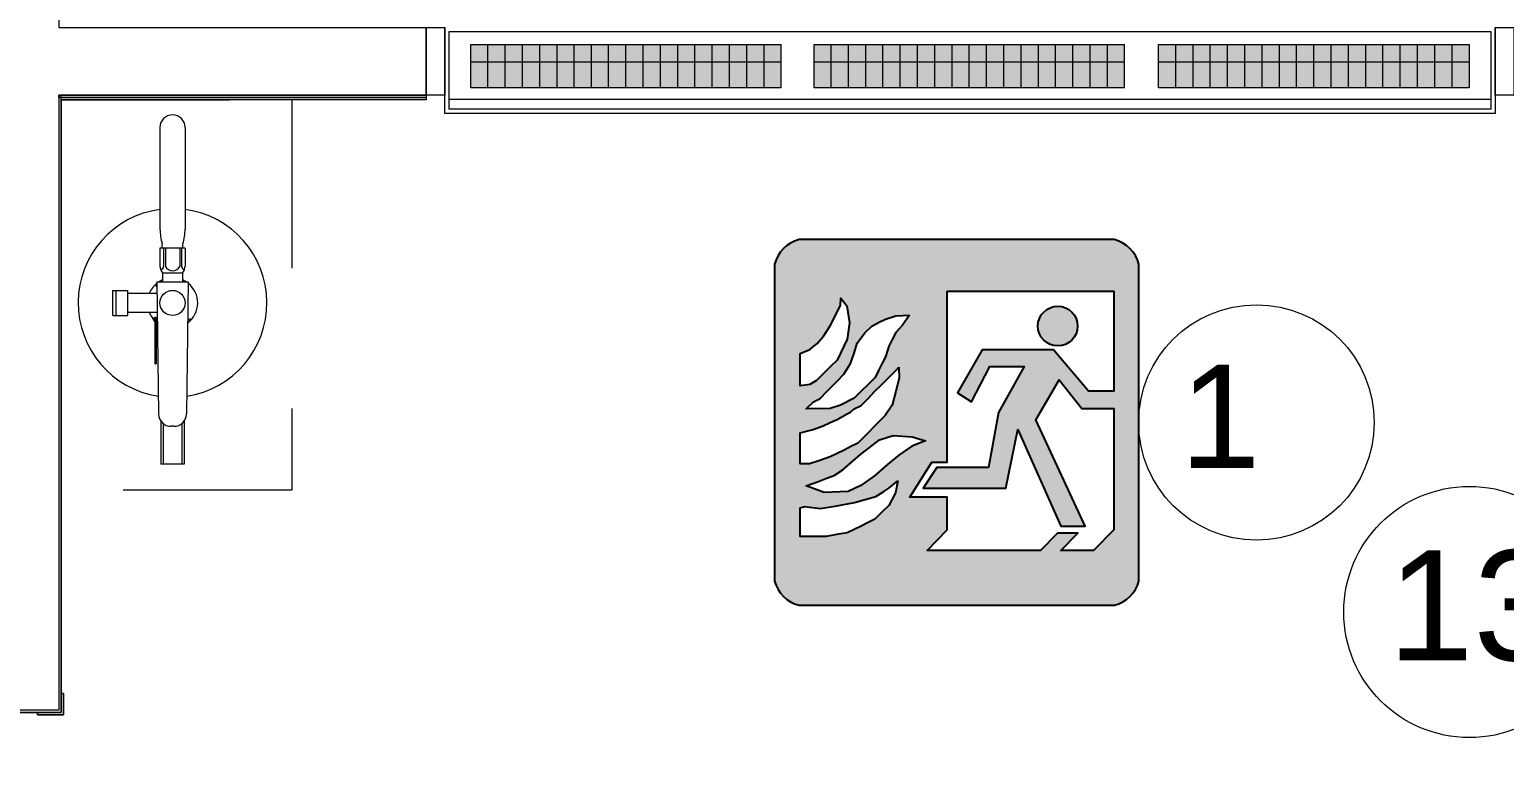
# Model space of a CAD drawing. Header units: inches. Extents: x 0.9 to 36.3, y 0.7 to 23.3.
# Drawn here: x 20.31 to 21.361, y 10.626 to 11.148 of the extents above; entities that cross this region are included whole.
import ezdxf

# ---------------------------------------------------------------- set-up
doc = ezdxf.new("R2010")
doc.units = ezdxf.units.IN
doc.linetypes.add('ACAD_ISO02W100', pattern=[15, 12, -3])
doc.linetypes.add('CENTER', pattern=[50.8, 31.75, -6.35, 6.35, -6.35])
doc.layers.get('0').update_dxf_attribs({"color": 1})
doc.layers.add('Doors', color=7, linetype='Continuous', lineweight=5, true_color=0xf2db9c)
doc.layers.add('PDF_Geometry', color=7, linetype='Continuous', lineweight=9, true_color=0x777777)
for name, color, linetype, lineweight in [('Fire Extinguisher', 12, 'Continuous', 15), ('Force flow Fan', 7, 'Continuous', 0), ('Numbering CCTV', 38, 'Continuous', 0), ('Numbering Signages', 82, 'Continuous', 0)]:
    doc.layers.add(name, color=color, linetype=linetype, lineweight=lineweight)
doc.layers.add('Signages', color=82, linetype='Continuous')
doc.styles.get("Standard").update_dxf_attribs({"font": 'arial.ttf'})

# ---------------------------------------------------------------- blocks, each defined once
blk = doc.blocks.new('Fire Extinguisher_top_dwgmodels.com')
at = {"color": 0}
for p, q in [((-13.51, -10), (-13.51, 10)), ((-13.51, 10), (70.6, 8.86)), ((10.31, 9.68), (10.31, 11.5)), ((10.66, 9.67), (10.66, 11.5)), ((-111.65, 8), (-46.96, 8)), ((-34.94, 6.6), (-37.6, 6.6)), ((-34.87, 8), (-34.87, -8)), ((-34.87, 8), (-23.48, 8)), ((-34.87, 4.55), (-23.19, 4.55)), ((-34.75, 5.68), (-23.19, 5.68)), ((-18.87, 6.28), (-18.87, -6.28)), ((-18.87, 6.28), (-13.51, 6.28)), ((74.98, 7.47), (102.49, 7.47)), ((76.72, 5.87), (102.49, 5.87)), ((78.49, 0.86), (78.49, -0.86)), ((102.49, 7.47), (102.49, -7.47)), ((-111.65, -8), (-46.96, -8)), ((-34.94, -6.6), (-37.6, -6.6)), ((-34.87, -4.55), (-23.19, -4.55)), ((-34.87, -8), (-23.48, -8)), ((-34.75, -5.68), (-23.19, -5.68)), ((-18.87, -6.28), (-13.51, -6.28)), ((-13.51, -10), (70.6, -8.86)), ((74.98, -7.47), (102.49, -7.47)), ((76.72, -5.87), (102.49, -5.87)), ((-6, -9.9), (-6, -28.4)), ((6, -9.73), (6, -28.4)), ((10.31, -9.69), (10.31, -9.68)), ((10.66, -9.93), (10.66, -9.67)), ((10.78, -10.15), (10.98, -9.86)), ((10.91, -10.42), (38.51, -10.42)), ((10.91, -11.22), (38.51, -11.22)), ((-8, -38), (-8, -28.4)), ((8, -28.4), (-8, -28.4)), ((-8, -36.1), (8, -36.1)), ((8, -38), (8, -28.4)), ((8, -38), (-8, -38))]:
    blk.add_line(p, q, dxfattribs=at)
blk.add_circle((0, 0), 8, dxfattribs=at)
for centre, radius, start, end in [((0, 0), 60, 8.63634, 172.33774), ((0, 0), 16, 37.06115, 141.38095), ((10.49, 11.46), 0.177, 14.08515, 165.91485), ((-111.65, 0), 8, 90, 270), ((-48.91, -37.02), 45.07, 75.45516, 87.51639), ((-23.63, 0.55), 7.45, 50.21268, 88.81165), ((-23.25, 7.65), 1.98, 271.9881, 358.95264), ((-25.55, 0), 5.13, 297.45336, 62.54664), ((0, 0), 16, 147.62977, 156.90324), ((70.49, 0.86), 8, 0, 89.22105), ((0, 0), 60, 187.66226, 351.36366), ((-48.91, 37.02), 45.07, 272.48361, 284.54484), ((-23.63, -0.55), 7.45, 271.18835, 309.78732), ((-23.25, -7.65), 1.98, 1.04736, 88.0119), ((0, 0), 16, 203.09676, 212.37023), ((70.49, -0.86), 8, 270.77895, 0), ((0, 0), 16, 218.61905, 247.97569), ((-11.23, -9.92), 0.819, 184.1848, 357.37311), ((0, 0), 16, 292.02431, 310.05582), ((10.49, -11.01), 1.25, 101.81013, 350.17322), ((10.49, -11.01), 0.907, 90, 346.38439), ((10.21, -9.68), 0.107, 282.29411, 2.93082), ((10.44, -9.88), 0.229, 277.22721, 346.97369), ((11.11, -10.82), 0.447, 116.56505, 243.43495), ((0, 0), 16, 312.00128, 315.45352), ((10.49, -11.01), 0.907, 40.29761, 70.77738), ((10.49, -11.01), 1.25, 27.96289, 66.6982), ((0, 0), 16, 319.34614, 322.93885), ((38.31, -10.82), 0.447, 296.56505, 63.43495)]:
    blk.add_arc(centre, radius, start, end, dxfattribs=at)

msp = doc.modelspace()

# ---------------------------------------------------------------- hatches: boundary and pattern name
at = {"layer": 'Force flow Fan', "linetype": 'CENTER', "ltscale": 0.01, "transparency": 33554559}
h = msp.add_hatch(color=256, dxfattribs=at)
h.dxf.hatch_style = 1
h.paths.add_polyline_path([(20.6366, 11.1373), (20.6243, 11.1373), (20.6243, 11.125), (20.6366, 11.125)])
h.paths.add_polyline_path([(20.8456, 11.125), (20.8333, 11.125), (20.8333, 11.1065), (20.8456, 11.1065)])
h.paths.add_polyline_path([(20.6366, 11.125), (20.6243, 11.125), (20.6243, 11.1065), (20.6366, 11.1065)])
h.paths.add_polyline_path([(20.6489, 11.125), (20.6366, 11.125), (20.6366, 11.1065), (20.6489, 11.1065)])
h.paths.add_polyline_path([(20.6612, 11.125), (20.6489, 11.125), (20.6489, 11.1065), (20.6612, 11.1065)])
h.paths.add_polyline_path([(20.6489, 11.1373), (20.6366, 11.1373), (20.6366, 11.125), (20.6489, 11.125)])
h.paths.add_polyline_path([(20.6612, 11.1373), (20.6489, 11.1373), (20.6489, 11.125), (20.6612, 11.125)])
h.paths.add_polyline_path([(20.6735, 11.1373), (20.6612, 11.1373), (20.6612, 11.125), (20.6735, 11.125)])
h.paths.add_polyline_path([(20.6735, 11.125), (20.6612, 11.125), (20.6612, 11.1065), (20.6735, 11.1065)])
h.paths.add_polyline_path([(20.6858, 11.125), (20.6735, 11.125), (20.6735, 11.1065), (20.6858, 11.1065)])
h.paths.add_polyline_path([(20.6858, 11.1373), (20.6735, 11.1373), (20.6735, 11.125), (20.6858, 11.125)])
h.paths.add_polyline_path([(20.698, 11.125), (20.6858, 11.125), (20.6858, 11.1065), (20.698, 11.1065)])
h.paths.add_polyline_path([(20.698, 11.1373), (20.6858, 11.1373), (20.6858, 11.125), (20.698, 11.125)])
h.paths.add_polyline_path([(20.7103, 11.1373), (20.698, 11.1373), (20.698, 11.125), (20.7103, 11.125)])
h.paths.add_polyline_path([(20.7103, 11.125), (20.698, 11.125), (20.698, 11.1065), (20.7103, 11.1065)])
h.paths.add_polyline_path([(20.7349, 11.125), (20.7226, 11.125), (20.7226, 11.1065), (20.7349, 11.1065)])
h.paths.add_polyline_path([(20.7226, 11.125), (20.7103, 11.125), (20.7103, 11.1065), (20.7226, 11.1065)])
h.paths.add_polyline_path([(20.7226, 11.1373), (20.7103, 11.1373), (20.7103, 11.125), (20.7226, 11.125)])
h.paths.add_polyline_path([(20.8456, 11.1373), (20.8333, 11.1373), (20.8333, 11.125), (20.8456, 11.125)])
h.paths.add_polyline_path([(20.8333, 11.1373), (20.821, 11.1373), (20.821, 11.125), (20.8333, 11.125)])
h.paths.add_polyline_path([(20.821, 11.1373), (20.8087, 11.1373), (20.8087, 11.125), (20.821, 11.125)])
h.paths.add_polyline_path([(20.8087, 11.1373), (20.7964, 11.1373), (20.7964, 11.125), (20.8087, 11.125)])
h.paths.add_polyline_path([(20.7964, 11.1373), (20.7841, 11.1373), (20.7841, 11.125), (20.7964, 11.125)])
h.paths.add_polyline_path([(20.7841, 11.1373), (20.7718, 11.1373), (20.7718, 11.125), (20.7841, 11.125)])
h.paths.add_polyline_path([(20.7718, 11.1373), (20.7595, 11.1373), (20.7595, 11.125), (20.7718, 11.125)])
h.paths.add_polyline_path([(20.7595, 11.1373), (20.7472, 11.1373), (20.7472, 11.125), (20.7595, 11.125)])
h.paths.add_polyline_path([(20.7472, 11.1373), (20.7349, 11.1373), (20.7349, 11.125), (20.7472, 11.125)])
h.paths.add_polyline_path([(20.7349, 11.1373), (20.7226, 11.1373), (20.7226, 11.125), (20.7349, 11.125)])
h.paths.add_polyline_path([(20.7472, 11.125), (20.7349, 11.125), (20.7349, 11.1065), (20.7472, 11.1065)])
h.paths.add_polyline_path([(20.7595, 11.125), (20.7472, 11.125), (20.7472, 11.1065), (20.7595, 11.1065)])
h.paths.add_polyline_path([(20.7718, 11.125), (20.7595, 11.125), (20.7595, 11.1065), (20.7718, 11.1065)])
h.paths.add_polyline_path([(20.7841, 11.125), (20.7718, 11.125), (20.7718, 11.1065), (20.7841, 11.1065)])
h.paths.add_polyline_path([(20.7964, 11.125), (20.7841, 11.125), (20.7841, 11.1065), (20.7964, 11.1065)])
h.paths.add_polyline_path([(20.8087, 11.125), (20.7964, 11.125), (20.7964, 11.1065), (20.8087, 11.1065)])
h.paths.add_polyline_path([(20.821, 11.125), (20.8087, 11.125), (20.8087, 11.1065), (20.821, 11.1065)])
h.paths.add_polyline_path([(20.8333, 11.125), (20.821, 11.125), (20.821, 11.1065), (20.8333, 11.1065)])
h.paths.add_polyline_path([(20.8812, 11.125), (20.8689, 11.125), (20.8689, 11.1065), (20.8812, 11.1065)])
h.paths.add_polyline_path([(20.8934, 11.125), (20.8812, 11.125), (20.8812, 11.1065), (20.8934, 11.1065)])
h.paths.add_polyline_path([(20.9057, 11.125), (20.8934, 11.125), (20.8934, 11.1065), (20.9057, 11.1065)])
h.paths.add_polyline_path([(20.918, 11.125), (20.9057, 11.125), (20.9057, 11.1065), (20.918, 11.1065)])
h.paths.add_polyline_path([(20.9426, 11.125), (20.9303, 11.125), (20.9303, 11.1065), (20.9426, 11.1065)])
h.paths.add_polyline_path([(20.9303, 11.125), (20.918, 11.125), (20.918, 11.1065), (20.9303, 11.1065)])
h.paths.add_polyline_path([(20.9549, 11.125), (20.9426, 11.125), (20.9426, 11.1065), (20.9549, 11.1065)])
h.paths.add_polyline_path([(20.9672, 11.125), (20.9549, 11.125), (20.9549, 11.1065), (20.9672, 11.1065)])
h.paths.add_polyline_path([(20.9795, 11.125), (20.9672, 11.125), (20.9672, 11.1065), (20.9795, 11.1065)])
h.paths.add_polyline_path([(20.9918, 11.125), (20.9795, 11.125), (20.9795, 11.1065), (20.9918, 11.1065)])
h.paths.add_polyline_path([(21.0041, 11.125), (20.9918, 11.125), (20.9918, 11.1065), (21.0041, 11.1065)])
h.paths.add_polyline_path([(21.0164, 11.125), (21.0041, 11.125), (21.0041, 11.1065), (21.0164, 11.1065)])
h.paths.add_polyline_path([(21.0287, 11.125), (21.0164, 11.125), (21.0164, 11.1065), (21.0287, 11.1065)])
h.paths.add_polyline_path([(21.041, 11.125), (21.0287, 11.125), (21.0287, 11.1065), (21.041, 11.1065)])
h.paths.add_polyline_path([(21.0533, 11.125), (21.041, 11.125), (21.041, 11.1065), (21.0533, 11.1065)])
h.paths.add_polyline_path([(21.0656, 11.125), (21.0533, 11.125), (21.0533, 11.1065), (21.0656, 11.1065)])
h.paths.add_polyline_path([(21.0779, 11.125), (21.0656, 11.125), (21.0656, 11.1065), (21.0779, 11.1065)])
h.paths.add_polyline_path([(21.0902, 11.125), (21.0779, 11.125), (21.0779, 11.1065), (21.0902, 11.1065)])
h.paths.add_polyline_path([(21.0779, 11.1373), (21.0656, 11.1373), (21.0656, 11.125), (21.0779, 11.125)])
h.paths.add_polyline_path([(21.0902, 11.1373), (21.0779, 11.1373), (21.0779, 11.125), (21.0902, 11.125)])
h.paths.add_polyline_path([(21.0656, 11.1373), (21.0533, 11.1373), (21.0533, 11.125), (21.0656, 11.125)])
h.paths.add_polyline_path([(21.0533, 11.1373), (21.041, 11.1373), (21.041, 11.125), (21.0533, 11.125)])
h.paths.add_polyline_path([(21.041, 11.1373), (21.0287, 11.1373), (21.0287, 11.125), (21.041, 11.125)])
h.paths.add_polyline_path([(21.0287, 11.1373), (21.0164, 11.1373), (21.0164, 11.125), (21.0287, 11.125)])
h.paths.add_polyline_path([(21.0164, 11.1373), (21.0041, 11.1373), (21.0041, 11.125), (21.0164, 11.125)])
h.paths.add_polyline_path([(21.0041, 11.1373), (20.9918, 11.1373), (20.9918, 11.125), (21.0041, 11.125)])
h.paths.add_polyline_path([(20.9795, 11.1373), (20.9672, 11.1373), (20.9672, 11.125), (20.9795, 11.125)])
h.paths.add_polyline_path([(20.9918, 11.1373), (20.9795, 11.1373), (20.9795, 11.125), (20.9918, 11.125)])
h.paths.add_polyline_path([(20.9672, 11.1373), (20.9549, 11.1373), (20.9549, 11.125), (20.9672, 11.125)])
h.paths.add_polyline_path([(20.9549, 11.1373), (20.9426, 11.1373), (20.9426, 11.125), (20.9549, 11.125)])
h.paths.add_polyline_path([(20.9426, 11.1373), (20.9303, 11.1373), (20.9303, 11.125), (20.9426, 11.125)])
h.paths.add_polyline_path([(20.9303, 11.1373), (20.918, 11.1373), (20.918, 11.125), (20.9303, 11.125)])
h.paths.add_polyline_path([(20.918, 11.1373), (20.9057, 11.1373), (20.9057, 11.125), (20.918, 11.125)])
h.paths.add_polyline_path([(20.9057, 11.1373), (20.8934, 11.1373), (20.8934, 11.125), (20.9057, 11.125)])
h.paths.add_polyline_path([(20.8812, 11.1373), (20.8689, 11.1373), (20.8689, 11.125), (20.8812, 11.125)])
h.paths.add_polyline_path([(20.8934, 11.1373), (20.8812, 11.1373), (20.8812, 11.125), (20.8934, 11.125)])
h.paths.add_polyline_path([(21.1267, 11.1373), (21.1144, 11.1373), (21.1144, 11.125), (21.1267, 11.125)])
h.paths.add_polyline_path([(21.139, 11.1373), (21.1267, 11.1373), (21.1267, 11.125), (21.139, 11.125)])
h.paths.add_polyline_path([(21.1267, 11.125), (21.1144, 11.125), (21.1144, 11.1065), (21.1267, 11.1065)])
h.paths.add_polyline_path([(21.139, 11.125), (21.1267, 11.125), (21.1267, 11.1065), (21.139, 11.1065)])
h.paths.add_polyline_path([(21.1512, 11.125), (21.139, 11.125), (21.139, 11.1065), (21.1512, 11.1065)])
h.paths.add_polyline_path([(21.1512, 11.1373), (21.139, 11.1373), (21.139, 11.125), (21.1512, 11.125)])
h.paths.add_polyline_path([(21.1635, 11.1373), (21.1512, 11.1373), (21.1512, 11.125), (21.1635, 11.125)])
h.paths.add_polyline_path([(21.1635, 11.125), (21.1512, 11.125), (21.1512, 11.1065), (21.1635, 11.1065)])
h.paths.add_polyline_path([(21.1758, 11.125), (21.1635, 11.125), (21.1635, 11.1065), (21.1758, 11.1065)])
h.paths.add_polyline_path([(21.1758, 11.1373), (21.1635, 11.1373), (21.1635, 11.125), (21.1758, 11.125)])
h.paths.add_polyline_path([(21.1881, 11.1373), (21.1758, 11.1373), (21.1758, 11.125), (21.1881, 11.125)])
h.paths.add_polyline_path([(21.1881, 11.125), (21.1758, 11.125), (21.1758, 11.1065), (21.1881, 11.1065)])
h.paths.add_polyline_path([(21.2004, 11.125), (21.1881, 11.125), (21.1881, 11.1065), (21.2004, 11.1065)])
h.paths.add_polyline_path([(21.2004, 11.1373), (21.1881, 11.1373), (21.1881, 11.125), (21.2004, 11.125)])
h.paths.add_polyline_path([(21.2127, 11.1373), (21.2004, 11.1373), (21.2004, 11.125), (21.2127, 11.125)])
h.paths.add_polyline_path([(21.2127, 11.125), (21.2004, 11.125), (21.2004, 11.1065), (21.2127, 11.1065)])
h.paths.add_polyline_path([(21.225, 11.125), (21.2127, 11.125), (21.2127, 11.1065), (21.225, 11.1065)])
h.paths.add_polyline_path([(21.225, 11.1373), (21.2127, 11.1373), (21.2127, 11.125), (21.225, 11.125)])
h.paths.add_polyline_path([(21.2373, 11.1373), (21.225, 11.1373), (21.225, 11.125), (21.2373, 11.125)])
h.paths.add_polyline_path([(21.2373, 11.125), (21.225, 11.125), (21.225, 11.1065), (21.2373, 11.1065)])
h.paths.add_polyline_path([(21.2496, 11.125), (21.2373, 11.125), (21.2373, 11.1065), (21.2496, 11.1065)])
h.paths.add_polyline_path([(21.2496, 11.1373), (21.2373, 11.1373), (21.2373, 11.125), (21.2496, 11.125)])
h.paths.add_polyline_path([(21.2619, 11.1373), (21.2496, 11.1373), (21.2496, 11.125), (21.2619, 11.125)])
h.paths.add_polyline_path([(21.2619, 11.125), (21.2496, 11.125), (21.2496, 11.1065), (21.2619, 11.1065)])
h.paths.add_polyline_path([(21.2742, 11.125), (21.2619, 11.125), (21.2619, 11.1065), (21.2742, 11.1065)])
h.paths.add_polyline_path([(21.2742, 11.1373), (21.2619, 11.1373), (21.2619, 11.125), (21.2742, 11.125)])
h.paths.add_polyline_path([(21.2865, 11.1373), (21.2742, 11.1373), (21.2742, 11.125), (21.2865, 11.125)])
h.paths.add_polyline_path([(21.2865, 11.125), (21.2742, 11.125), (21.2742, 11.1065), (21.2865, 11.1065)])
h.paths.add_polyline_path([(21.2988, 11.125), (21.2865, 11.125), (21.2865, 11.1065), (21.2988, 11.1065)])
h.paths.add_polyline_path([(21.2988, 11.1373), (21.2865, 11.1373), (21.2865, 11.125), (21.2988, 11.125)])
h.paths.add_polyline_path([(21.3111, 11.1373), (21.2988, 11.1373), (21.2988, 11.125), (21.3111, 11.125)])
h.paths.add_polyline_path([(21.3111, 11.125), (21.2988, 11.125), (21.2988, 11.1065), (21.3111, 11.1065)])
h.paths.add_polyline_path([(21.3234, 11.125), (21.3111, 11.125), (21.3111, 11.1065), (21.3234, 11.1065)])
h.paths.add_polyline_path([(21.3234, 11.1373), (21.3111, 11.1373), (21.3111, 11.125), (21.3234, 11.125)])
h.paths.add_polyline_path([(21.3357, 11.1373), (21.3234, 11.1373), (21.3234, 11.125), (21.3357, 11.125)])
h.paths.add_polyline_path([(21.3357, 11.125), (21.3234, 11.125), (21.3234, 11.1065), (21.3357, 11.1065)])
at = {"layer": 'Signages', "linetype": 'ByBlock', "ltscale": 0.001, "transparency": 33554559}
h = msp.add_hatch(color=256, dxfattribs=at)
h.paths.add_polyline_path([(21.1003, 10.9808, 0.273363), (21.0829, 10.9982), (20.8582, 10.9982, 0.273363), (20.8408, 10.9808), (20.8408, 10.7549, 0.273363), (20.8582, 10.7376), (21.0829, 10.7376, 0.273363), (21.1003, 10.7549)])
h.paths.add_polyline_path([(21.0436, 10.8984), (21.0598, 10.8779), (21.0824, 10.8779), (21.0824, 10.7913), (21.0681, 10.7767), (21.0448, 10.7767), (21.0569, 10.7891), (21.0423, 10.7891), (21.0302, 10.7767), (20.9495, 10.7767), (20.9638, 10.7913), (20.9638, 10.8146), (20.9371, 10.8146), (20.9529, 10.8396), (20.9638, 10.8396), (20.9638, 10.9615), (21.0824, 10.9615), (21.0824, 10.8902), (21.0645, 10.8902), (21.0396, 10.9196), (20.9888, 10.9196), (20.9711, 10.889), (20.9811, 10.8827), (20.9941, 10.9079), (21.0187, 10.9079), (21.0003, 10.875), (20.9931, 10.8359), (20.9565, 10.8359), (20.9467, 10.8211), (21.0056, 10.8211), (21.0141, 10.863), (21.0448, 10.794), (21.062, 10.794), (21.027, 10.8697)], flags=16)
h.paths.add_polyline_path([(21.0284, 10.9366, -1), (21.0567, 10.9366, -1)], flags=0)
h.paths.add_polyline_path([(20.9483, 10.8548), (20.9385, 10.8509), (20.9292, 10.8446), (20.9214, 10.8381), (20.912, 10.8298), (20.9022, 10.823), (20.8933, 10.8188), (20.8761, 10.8181), (20.8633, 10.8227), (20.8714, 10.8257), (20.8784, 10.8284), (20.8832, 10.8302), (20.8895, 10.8341), (20.8952, 10.8391), (20.9019, 10.8451), (20.9083, 10.8498), (20.9156, 10.8556), (20.9252, 10.8585), (20.9387, 10.8577)], flags=16)
h.paths.add_polyline_path([(20.9295, 10.8995), (20.9271, 10.8901), (20.9246, 10.8802), (20.9196, 10.8729), (20.9148, 10.8681), (20.905, 10.8581), (20.9001, 10.8532), (20.8952, 10.8507), (20.8903, 10.8482), (20.8804, 10.8433), (20.8731, 10.8408), (20.8657, 10.8383), (20.859, 10.8383), (20.859, 10.8606), (20.8682, 10.863), (20.8755, 10.8655), (20.8805, 10.8679), (20.8854, 10.8701), (20.8903, 10.8728), (20.8951, 10.8754), (20.8975, 10.8776), (20.9026, 10.8801), (20.9074, 10.885), (20.9123, 10.8901), (20.9172, 10.895), (20.9222, 10.8999), (20.9271, 10.9049), (20.9294, 10.9074)], flags=16)
h.paths.add_polyline_path([(20.932, 10.9372), (20.9271, 10.932), (20.9246, 10.9271), (20.9221, 10.9222), (20.9197, 10.9148), (20.9173, 10.9098), (20.9148, 10.905), (20.9124, 10.9), (20.9074, 10.895), (20.9025, 10.8901), (20.8976, 10.8852), (20.8878, 10.8802), (20.8804, 10.8778), (20.8633, 10.8776), (20.8685, 10.8826), (20.8732, 10.8851), (20.8781, 10.8899), (20.8855, 10.8973), (20.8902, 10.9024), (20.8949, 10.9099), (20.8974, 10.9174), (20.8997, 10.9244), (20.905, 10.9317), (20.9102, 10.9366), (20.9154, 10.9393), (20.9198, 10.9416), (20.9272, 10.9438), (20.9369, 10.9443)], flags=16)
h.paths.add_polyline_path([(20.9287, 10.8262), (20.9269, 10.8178), (20.9221, 10.8087), (20.9172, 10.8039), (20.9122, 10.799), (20.9075, 10.7965), (20.9026, 10.7939), (20.8976, 10.7916), (20.8924, 10.7892), (20.885, 10.788), (20.8776, 10.7866), (20.859, 10.7866), (20.859, 10.8071), (20.8621, 10.808), (20.8736, 10.8066), (20.8852, 10.8084), (20.8977, 10.8108), (20.9054, 10.813), (20.9129, 10.8151), (20.9187, 10.8187), (20.9223, 10.821)], flags=16)
h.paths.add_polyline_path([(20.8926, 10.9272), (20.8878, 10.9173), (20.8853, 10.9122), (20.8805, 10.9076), (20.8755, 10.9026), (20.8706, 10.8977), (20.8658, 10.8949), (20.859, 10.8941), (20.859, 10.9171), (20.8658, 10.9198), (20.8712, 10.9242), (20.8756, 10.9294), (20.8804, 10.9368), (20.883, 10.9418), (20.8878, 10.9515), (20.8879, 10.9564), (20.8923, 10.9511), (20.8941, 10.9388)], flags=16)

# ---------------------------------------------------------------- linework, layer by layer
at = {"layer": 'Doors', "linetype": 'ByBlock'}
for points in [[(20.5925, 11.1495), (20.6058, 11.1495), (20.6058, 11.1012), (20.5925, 11.1012)], [(21.3675, 11.1495), (21.3675, 11.1012), (21.3541, 11.1012), (21.3541, 11.1495)]]:
    msp.add_lwpolyline(points, close=True, dxfattribs=at)
at = {"layer": 'Fire Extinguisher', "linetype": 'ACAD_ISO02W100', "ltscale": 0.01}
msp.add_lwpolyline([(20.4968, 11.0979), (20.4968, 10.8196), (20.3325, 10.8196), (20.3325, 11.0979)], close=True, dxfattribs=at)
at = {"layer": 'Force flow Fan', "linetype": 'ByBlock', "ltscale": 0.001}
for p, q in [((20.6058, 11.0881), (20.6058, 11.1495)), ((21.3541, 11.1495), (21.3541, 11.0881)), ((20.6089, 11.1465), (21.3511, 11.1465)), ((20.6089, 11.0911), (20.6089, 11.1465)), ((21.3511, 11.1465), (21.3511, 11.0911)), ((20.6243, 11.1373), (20.8456, 11.1373)), ((20.6243, 11.1065), (20.6243, 11.1373)), ((20.6366, 11.1065), (20.6366, 11.1373)), ((20.6489, 11.1065), (20.6489, 11.1373)), ((20.6612, 11.1065), (20.6612, 11.1373)), ((20.6735, 11.1065), (20.6735, 11.1373)), ((20.6858, 11.1065), (20.6858, 11.1373)), ((20.698, 11.1065), (20.698, 11.1373)), ((20.7103, 11.1065), (20.7103, 11.1373)), ((20.7226, 11.1065), (20.7226, 11.1373)), ((20.7349, 11.1065), (20.7349, 11.1373)), ((20.7472, 11.1065), (20.7472, 11.1373)), ((20.7595, 11.1065), (20.7595, 11.1373)), ((20.7718, 11.1065), (20.7718, 11.1373)), ((20.7841, 11.1065), (20.7841, 11.1373)), ((20.7964, 11.1065), (20.7964, 11.1373)), ((20.8087, 11.1065), (20.8087, 11.1373)), ((20.821, 11.1065), (20.821, 11.1373)), ((20.8333, 11.1065), (20.8333, 11.1373)), ((20.8456, 11.1065), (20.8456, 11.1373)), ((20.8689, 11.1373), (21.0902, 11.1373)), ((20.8689, 11.1065), (20.8689, 11.1373)), ((20.8812, 11.1065), (20.8812, 11.1373)), ((20.8934, 11.1065), (20.8934, 11.1373)), ((20.9057, 11.1065), (20.9057, 11.1373)), ((20.918, 11.1065), (20.918, 11.1373)), ((20.9303, 11.1065), (20.9303, 11.1373)), ((20.9426, 11.1065), (20.9426, 11.1373)), ((20.9549, 11.1065), (20.9549, 11.1373)), ((20.9672, 11.1065), (20.9672, 11.1373)), ((20.9795, 11.1065), (20.9795, 11.1373)), ((20.9918, 11.1065), (20.9918, 11.1373)), ((21.0041, 11.1065), (21.0041, 11.1373)), ((21.0164, 11.1065), (21.0164, 11.1373)), ((21.0287, 11.1065), (21.0287, 11.1373)), ((21.041, 11.1065), (21.041, 11.1373)), ((21.0533, 11.1065), (21.0533, 11.1373)), ((21.0656, 11.1065), (21.0656, 11.1373)), ((21.0779, 11.1065), (21.0779, 11.1373)), ((21.0902, 11.1065), (21.0902, 11.1373)), ((21.1144, 11.1373), (21.3357, 11.1373)), ((21.1144, 11.1065), (21.1144, 11.1373)), ((21.1267, 11.1065), (21.1267, 11.1373)), ((21.139, 11.1065), (21.139, 11.1373)), ((21.1512, 11.1065), (21.1512, 11.1373)), ((21.1635, 11.1065), (21.1635, 11.1373)), ((21.1758, 11.1065), (21.1758, 11.1373)), ((21.1881, 11.1065), (21.1881, 11.1373)), ((21.2004, 11.1065), (21.2004, 11.1373)), ((21.2127, 11.1065), (21.2127, 11.1373)), ((21.225, 11.1065), (21.225, 11.1373)), ((21.2373, 11.1065), (21.2373, 11.1373)), ((21.2496, 11.1065), (21.2496, 11.1373)), ((21.2619, 11.1065), (21.2619, 11.1373)), ((21.2742, 11.1065), (21.2742, 11.1373)), ((21.2865, 11.1065), (21.2865, 11.1373)), ((21.2988, 11.1065), (21.2988, 11.1373)), ((21.3111, 11.1065), (21.3111, 11.1373)), ((21.3234, 11.1065), (21.3234, 11.1373)), ((21.3357, 11.1373), (21.3357, 11.1065)), ((20.6243, 11.125), (20.8456, 11.125)), ((20.8689, 11.125), (21.0902, 11.125)), ((21.1144, 11.125), (21.3357, 11.125)), ((20.6089, 11.0984), (21.3511, 11.0984)), ((20.8456, 11.1065), (20.6243, 11.1065)), ((21.0902, 11.1065), (20.8689, 11.1065)), ((21.3357, 11.1065), (21.1144, 11.1065)), ((21.3541, 11.0881), (20.6058, 11.0881)), ((21.3511, 11.0911), (20.6089, 11.0911))]:
    msp.add_line(p, q, dxfattribs=at)
at = {"layer": 'Numbering CCTV', "linetype": 'ByBlock', "ltscale": 0.001}
msp.add_circle((21.3358, 10.7328), 0.0895, dxfattribs=at)
at = {"layer": 'Numbering Signages', "linetype": 'ByBlock', "ltscale": 0.001}
msp.add_circle((21.1841, 10.8679, -6.8122), 0.0839, dxfattribs=at)
at = {"layer": 'PDF_Geometry', "linetype": 'ByBlock'}
for points in [[(20.2658, 12.4495), (20.3308, 12.4495), (20.3308, 12.3578), (20.3308, 12.1612), (20.3308, 12.0362), (20.3592, 12.0362), (20.3925, 12.0362), (20.3925, 11.9378), (20.3808, 11.9378), (20.3308, 11.9378), (20.3308, 11.1495), (20.5558, 11.1495), (20.5925, 11.1495), (20.5925, 11.1012), (20.5658, 11.1012), (20.3308, 11.1012), (20.3308, 10.6629), (20.2375, 10.6629)], [(19.4859, 10.6612), (20.3325, 10.6612), (20.3325, 11.1012)], [(20.3308, 11.1012), (20.3308, 10.6629), (19.4859, 10.6629)], [(20.3325, 10.6746), (20.3325, 11.0995), (20.5925, 11.0995), (20.3308, 11.0995), (20.3308, 11.1012), (20.5925, 11.1012), (20.5925, 11.0995), (20.5925, 11.0979), (20.3325, 11.0979), (20.3325, 10.6746), (20.3325, 10.6612), (20.3158, 10.6612), (20.3158, 10.6596), (20.3342, 10.6596), (20.3342, 10.6746), (20.3325, 10.6746), (20.3342, 10.6746), (20.3342, 10.6596), (20.3158, 10.6596), (20.3158, 10.6612)], [(19.4875, 10.6629), (19.4875, 10.6262), (19.4875, 10.6612), (20.3158, 10.6612), (19.4892, 10.6612), (19.4892, 10.6262), (19.4875, 10.6262), (19.4859, 10.6262)]]:
    msp.add_lwpolyline(points, dxfattribs=at)
at = {"layer": 'Signages', "linetype": 'ByBlock', "elevation": -6.8122}
for points in [[(21.1003, 10.9808, 0.273363), (21.0829, 10.9982), (20.8582, 10.9982, 0.273363), (20.8408, 10.9808), (20.8408, 10.7549, 0.273363), (20.8582, 10.7376), (21.0829, 10.7376, 0.273363), (21.1003, 10.7549), (21.1003, 10.9808, 0.273363)], [(21.0567, 10.9366, -1), (21.0284, 10.9366, -1), (21.0567, 10.9366, -1)]]:
    msp.add_lwpolyline(points, format="xyb", close=True, dxfattribs=at)
for points in [[(20.9638, 10.9615), (21.0824, 10.9615), (21.0824, 10.8902), (21.0645, 10.8902), (21.0396, 10.9196), (20.9888, 10.9196), (20.9711, 10.889), (20.9811, 10.8827), (20.9941, 10.9079), (21.0187, 10.9079), (21.0003, 10.875), (20.9931, 10.8359), (20.9565, 10.8359), (20.9467, 10.8211), (21.0056, 10.8211), (21.0141, 10.863), (21.0448, 10.794), (21.062, 10.794), (21.027, 10.8697), (21.0436, 10.8984), (21.0598, 10.8779), (21.0824, 10.8779), (21.0824, 10.7913), (21.0681, 10.7767), (21.0448, 10.7767), (21.0569, 10.7891), (21.0423, 10.7891), (21.0302, 10.7767), (20.9495, 10.7767), (20.9638, 10.7913), (20.9638, 10.8146), (20.9371, 10.8146), (20.9529, 10.8396), (20.9638, 10.8396), (20.9638, 10.9615)], [(20.8923, 10.9511), (20.8941, 10.9388), (20.8926, 10.9272), (20.8878, 10.9173), (20.8853, 10.9122), (20.8805, 10.9076), (20.8755, 10.9026), (20.8706, 10.8977), (20.8658, 10.8949), (20.859, 10.8941), (20.859, 10.9171), (20.8658, 10.9198), (20.8712, 10.9242), (20.8756, 10.9294), (20.8804, 10.9368), (20.883, 10.9418), (20.8878, 10.9515), (20.8879, 10.9564), (20.8923, 10.9511)], [(20.9369, 10.9443), (20.932, 10.9372), (20.9271, 10.932), (20.9246, 10.9271), (20.9221, 10.9222), (20.9197, 10.9148), (20.9173, 10.9098), (20.9148, 10.905), (20.9124, 10.9), (20.9074, 10.895), (20.9025, 10.8901), (20.8976, 10.8852), (20.8878, 10.8802), (20.8804, 10.8778), (20.8633, 10.8776), (20.8685, 10.8826), (20.8732, 10.8851), (20.8781, 10.8899), (20.8855, 10.8973), (20.8902, 10.9024), (20.8949, 10.9099), (20.8974, 10.9174), (20.8997, 10.9244), (20.905, 10.9317), (20.9102, 10.9366), (20.9154, 10.9393), (20.9198, 10.9416), (20.9272, 10.9438), (20.9369, 10.9443)], [(20.9294, 10.9074), (20.9295, 10.8995), (20.9271, 10.8901), (20.9246, 10.8802), (20.9196, 10.8729), (20.9148, 10.8681), (20.905, 10.8581), (20.9001, 10.8532), (20.8952, 10.8507), (20.8903, 10.8482), (20.8804, 10.8433), (20.8731, 10.8408), (20.8657, 10.8383), (20.859, 10.8383), (20.859, 10.8606), (20.8682, 10.863), (20.8755, 10.8655), (20.8805, 10.8679), (20.8854, 10.8701), (20.8903, 10.8728), (20.8951, 10.8754), (20.8975, 10.8776), (20.9026, 10.8801), (20.9074, 10.885), (20.9123, 10.8901), (20.9172, 10.895), (20.9222, 10.8999), (20.9271, 10.9049), (20.9294, 10.9074)], [(20.9252, 10.8585), (20.9387, 10.8577), (20.9483, 10.8548), (20.9385, 10.8509), (20.9292, 10.8446), (20.9214, 10.8381), (20.912, 10.8298), (20.9022, 10.823), (20.8933, 10.8188), (20.8761, 10.8181), (20.8633, 10.8227), (20.8714, 10.8257), (20.8784, 10.8284), (20.8832, 10.8302), (20.8895, 10.8341), (20.8952, 10.8391), (20.9019, 10.8451), (20.9083, 10.8498), (20.9156, 10.8556), (20.9252, 10.8585)], [(20.9287, 10.8262), (20.9269, 10.8178), (20.9221, 10.8087), (20.9172, 10.8039), (20.9122, 10.799), (20.9075, 10.7965), (20.9026, 10.7939), (20.8976, 10.7916), (20.8924, 10.7892), (20.885, 10.788), (20.8776, 10.7866), (20.859, 10.7866), (20.859, 10.8071), (20.8621, 10.808), (20.8736, 10.8066), (20.8852, 10.8084), (20.8977, 10.8108), (20.9054, 10.813), (20.9129, 10.8151), (20.9187, 10.8187), (20.9223, 10.821), (20.9287, 10.8262)]]:
    msp.add_lwpolyline(points, close=True, dxfattribs=at)

# ---------------------------------------------------------------- block references
at = {"layer": 'Fire Extinguisher', "xscale": 0.001120411850034704, "yscale": 0.001120411850034704, "zscale": 0.001120411850034704, "rotation": 270.0000000000003}
msp.add_blockref('Fire Extinguisher_top_dwgmodels.com', (20.4119, 10.9531), dxfattribs=at)

# ---------------------------------------------------------------- texts
at = {"layer": 'Numbering CCTV', "linetype": 'ByBlock', "ltscale": 0.001}
msp.add_text('13', height=0.07854, dxfattribs=at).set_placement((21.2777, 10.6983))
at = {"layer": 'Numbering Signages', "linetype": 'ByBlock', "ltscale": 0.001}
msp.add_text('1', height=0.0736, dxfattribs=at).set_placement((21.1297, 10.8355, -6.8122))

doc.saveas('drawing.dxf')
